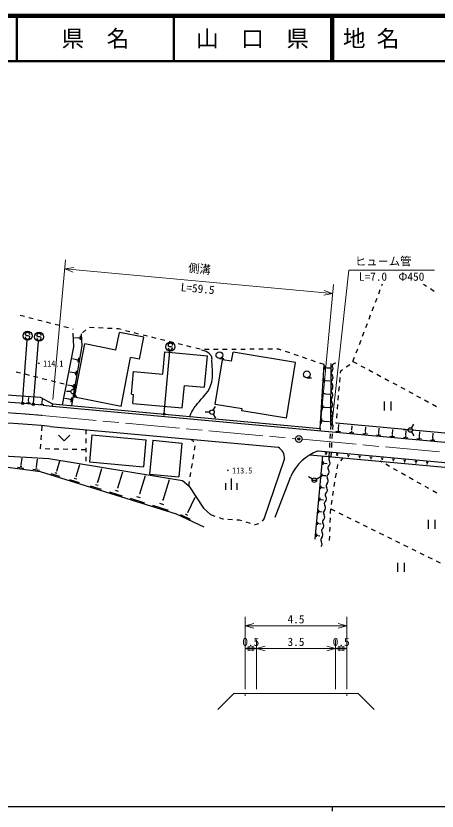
# Model space of a CAD drawing. Units: millimetres, scale not verified, with parts at other scales. Extents: x 40000 to 680000, y 20000 to 380000.
# Drawn here: x 298043 to 391214, y 204000 to 380000 of the extents above; entities that cross this region are included whole.
import ezdxf
from ezdxf.enums import TextEntityAlignment as Align

# ---------------------------------------------------------------- set-up
doc = ezdxf.new("R2010")
doc.units = ezdxf.units.MM
doc.header["$LTSCALE"] = 1000
doc.header["$PDMODE"] = 32
doc.header["$PDSIZE"] = 500
doc.linetypes.add('CHAIN', pattern=[18.5, 12, -1.5, 3.5, -1.5])
for name, color, linetype, lineweight in [('M-BGD', 7, 'Continuous', 25), ('M-BMK', 2, 'CHAIN', 13), ('M-BMK-SRVR', 3, 'Continuous', 25), ('M-STR-HTXT', 7, 'Continuous', 13), ('M-STR-STRC', 7, 'Continuous', 25), ('M-TTL', 2, 'Continuous', 140), ('M-TTL-BAND', 7, 'Continuous', 25), ('M-TTL-LINE', 7, 'Continuous', 50)]:
    doc.layers.add(name, color=color, linetype=linetype, lineweight=lineweight)
doc.layers.add('M-TTL-TXT', color=7, linetype='Continuous')
doc.styles.add('@ＭＳ ゴシック', font='')
doc.styles.add('ＭＳ ゴシック', font='')
doc.styles.get('@ＭＳ ゴシック').set_extended_font_data('@MS Gothic')
doc.styles.get('ＭＳ ゴシック').set_extended_font_data('MS Gothic')

msp = doc.modelspace()

# ---------------------------------------------------------------- linework, layer by layer
at = {"layer": 'M-BGD'}
for p, q in [((379002, 320362), (379123, 320680)), ((388887, 320114), (388223, 320550)), ((378292, 318493), (378647, 319428)), ((390558, 319016), (389723, 319565)), ((377582, 316623), (377937, 317558)), ((376872, 314753), (377227, 315688)), ((299956, 313434), (298987, 313682)), ((376162, 312884), (376517, 313819)), ((301893, 312939), (300924, 313186)), ((303831, 312443), (302862, 312691)), ((305769, 311948), (304800, 312195)), ((307706, 311452), (306737, 311700)), ((375452, 311014), (375807, 311949)), ((309644, 310957), (308675, 311204)), ((310742, 310676), (310613, 310709)), ((310843, 306760), (310696, 309810)), ((313530, 310508), (312762, 309868)), ((315337, 310979), (314338, 311029)), ((317334, 310878), (316336, 310928)), ((319332, 310777), (318333, 310828)), ((320184, 306036), (320957, 309961)), ((320705, 310708), (320331, 310727)), ((321312, 310558), (320705, 310708)), ((326353, 308898), (320957, 309961)), ((323253, 310076), (322282, 310317)), ((325194, 309595), (324223, 309836)), ((374742, 309144), (375097, 310079)), ((311872, 308718), (311002, 308655)), ((311874, 308689), (311870, 308747)), ((312110, 308620), (312093, 308850)), ((312365, 308291), (312298, 309211)), ((312713, 306956), (312516, 309663)), ((325388, 303993), (326353, 308898)), ((327135, 309113), (326165, 309354)), ((329076, 308632), (328106, 308872)), ((331017, 308150), (330047, 308391)), ((374032, 307275), (374387, 308209)), ((308317, 293925), (310843, 306760)), ((310379, 293736), (312713, 306956)), ((310998, 295614), (313316, 307388)), ((320184, 306036), (313316, 307388)), ((332959, 307668), (331988, 307909)), ((334900, 307187), (333929, 307428)), ((336841, 306705), (335870, 306946)), ((338782, 306224), (337812, 306465)), ((373322, 305405), (373677, 306340)), ((330518, 300670), (330975, 305649)), ((330975, 305649), (340436, 304779)), ((340772, 306153), (339772, 306148)), ((339795, 297809), (340436, 304779)), ((342772, 306164), (341772, 306159)), ((344772, 306175), (343772, 306170)), ((345746, 303574), (346069, 305548)), ((346772, 306186), (345772, 306181)), ((359885, 303288), (346069, 305548)), ((348772, 306197), (347772, 306192)), ((350772, 306208), (349772, 306203)), ((352772, 306219), (351772, 306214)), ((354772, 306230), (353772, 306225)), ((356184, 306238), (355772, 306236)), ((356741, 306048), (356184, 306238)), ((358633, 305402), (357687, 305725)), ((360526, 304756), (359580, 305079)), ((311447, 303913), (310568, 304068)), ((311442, 303884), (311453, 303942)), ((311657, 303758), (311698, 303988)), ((311826, 303372), (311989, 304292)), ((321300, 293586), (323425, 304379)), ((325388, 303993), (323425, 304379)), ((342158, 294028), (343772, 303897)), ((343067, 304155), (344067, 304155)), ((345746, 303574), (343772, 303897)), ((357868, 290952), (359885, 303288)), ((362419, 304110), (361473, 304433)), ((364312, 303464), (363365, 303787)), ((366205, 302818), (365258, 303141)), ((365357, 288680), (366205, 302818)), ((365357, 288680), (366205, 302818)), ((367685, 289491), (367793, 303098)), ((371105, 302297), (371934, 302856)), ((372611, 303535), (372967, 304470)), ((372611, 303535), (373492, 303060)), ((298068, 301239), (299038, 300995)), ((310921, 301016), (309999, 301179)), ((310916, 300986), (310926, 301046)), ((311138, 300856), (311179, 301093)), ((311312, 300458), (311480, 301407)), ((323587, 296287), (324045, 301266)), ((324045, 301266), (330518, 300670)), ((366390, 301741), (366440, 302562)), ((366614, 302037), (366626, 302242)), ((366824, 302101), (366827, 302153)), ((366825, 302127), (367535, 302084)), ((369840, 300948), (369885, 301474)), ((369885, 301474), (370276, 301738)), ((374372, 302586), (375252, 302111)), ((376132, 301636), (377012, 301161)), ((300007, 300750), (300977, 300506)), ((301947, 300261), (302916, 300017)), ((303886, 299772), (304856, 299528)), ((305825, 299283), (306795, 299039)), ((362408, 299913), (363408, 299913)), ((366218, 298861), (366271, 299757)), ((366462, 299184), (366475, 299407)), ((366690, 299254), (366694, 299310)), ((366692, 299282), (367513, 299233)), ((369674, 298955), (369757, 299951)), ((377892, 300686), (378772, 300211)), ((379652, 299736), (380532, 299262)), ((307765, 298795), (308734, 298550)), ((310390, 298090), (309425, 298261)), ((310384, 298060), (310395, 298121)), ((310613, 297925), (310656, 298169)), ((310793, 297515), (310965, 298493)), ((310959, 297268), (311459, 298134)), ((334856, 293242), (335313, 298221)), ((335313, 298221), (339795, 297809)), ((369507, 296962), (369590, 297958)), ((381412, 298787), (382292, 298312)), ((383172, 297837), (384052, 297362)), ((286959, 296737), (303393, 295592)), ((310209, 296835), (309209, 296835)), ((310959, 296402), (311459, 295536)), ((323587, 296287), (324085, 296241)), ((323902, 294249), (324085, 296241)), ((366040, 295905), (366099, 296877)), ((366305, 296255), (366320, 296498)), ((366554, 296332), (366557, 296393)), ((366556, 296362), (367489, 296306)), ((369340, 294969), (369423, 295965)), ((384932, 296887), (385812, 296412)), ((386693, 295938), (387573, 295463)), ((300409, 294406), (301226, 294330)), ((300734, 294582), (300939, 294563)), ((300830, 294779), (300881, 294774)), ((300856, 294776), (300924, 295513)), ((303379, 294057), (304196, 293981)), ((303393, 295592), (306107, 294129)), ((303704, 294233), (303909, 294214)), ((303800, 294430), (303851, 294425)), ((303825, 294428), (303894, 295165)), ((306107, 294129), (306061, 293631)), ((306107, 294129), (365357, 288680)), ((309853, 295136), (308845, 295314)), ((309848, 295104), (309859, 295167)), ((310083, 294965), (310127, 295217)), ((310268, 294543), (310446, 295550)), ((321300, 293586), (310998, 295614)), ((323902, 294249), (334856, 293242)), ((348079, 293060), (342158, 294028)), ((365858, 292872), (365921, 293923)), ((369173, 292976), (369256, 293972)), ((379510, 294647), (379510, 292647)), ((381010, 294647), (381010, 292647)), ((388453, 294988), (389333, 294513)), ((390213, 294038), (391093, 293563)), ((304071, 293828), (306061, 293631)), ((306061, 293631), (510199, 274857)), ((340912, 292281), (339912, 292281)), ((341662, 292714), (342162, 293580)), ((347999, 292566), (348079, 293060)), ((357868, 290952), (347999, 292566)), ((366145, 293250), (366161, 293513)), ((366413, 293333), (366417, 293398)), ((366415, 293366), (367466, 293303)), ((341662, 291848), (342162, 290982)), ((365672, 289758), (365740, 290890)), ((365980, 290166), (365997, 290448)), ((369006, 290982), (369089, 291979)), ((305649, 289150), (303656, 289319)), ((303805, 288170), (303878, 289168)), ((305649, 289150), (356027, 284516)), ((365357, 288680), (365311, 288182)), ((366270, 290255), (366274, 290325)), ((366272, 290290), (367441, 290220)), ((367685, 289491), (367623, 288493)), ((367685, 289491), (368134, 289463)), ((368134, 289463), (368072, 288465)), ((368912, 289859), (368922, 289986)), ((500906, 277720), (368912, 289859)), ((369371, 288561), (369463, 289557)), ((372359, 288287), (372450, 289282)), ((375346, 288012), (375437, 289008)), ((378333, 287737), (378425, 288733)), ((385538, 288786), (386038, 289652)), ((303658, 286176), (303731, 287173)), ((307493, 287190), (308743, 285940)), ((309993, 287190), (308743, 285940)), ((313479, 288429), (313486, 287430)), ((314866, 287298), (314317, 281323)), ((314866, 287298), (326816, 286199)), ((367562, 287495), (367500, 286497)), ((368011, 287467), (367949, 286469)), ((368827, 288109), (369823, 288018)), ((369224, 288324), (369473, 288301)), ((369340, 288564), (369402, 288559)), ((371815, 287835), (372811, 287743)), ((372211, 288049), (372460, 288026)), ((372327, 288289), (372390, 288284)), ((374802, 287560), (375798, 287468)), ((375199, 287774), (375447, 287751)), ((375315, 288015), (375377, 288009)), ((377790, 287285), (378785, 287193)), ((378186, 287500), (378435, 287477)), ((378302, 287740), (378364, 287734)), ((380777, 287010), (381773, 286919)), ((381173, 287225), (381422, 287202)), ((381290, 287465), (381352, 287460)), ((381321, 287462), (381412, 288458)), ((384788, 288353), (383788, 288353)), ((384161, 286950), (384410, 286927)), ((384277, 287191), (384339, 287185)), ((384308, 287188), (384400, 288183)), ((385538, 287920), (386038, 287054)), ((387264, 286916), (387327, 286910)), ((387295, 286913), (387387, 287909)), ((390283, 286638), (390374, 287634)), ((303512, 284185), (303585, 285178)), ((313494, 286430), (313502, 285430)), ((326816, 286199), (326266, 280224)), ((328309, 286061), (327623, 278593)), ((328309, 286061), (334782, 285466)), ((334782, 285466), (334095, 277998)), ((337406, 285701), (336727, 286291)), ((367438, 285498), (367377, 284500)), ((367887, 285471), (367826, 284473)), ((383764, 286736), (384760, 286644)), ((386752, 286461), (387748, 286369)), ((387148, 286675), (387397, 286653)), ((389739, 286186), (390735, 286094)), ((390135, 286401), (390384, 286378)), ((390252, 286641), (390314, 286635)), ((274354, 283932), (305336, 282010)), ((303516, 284185), (303512, 284185)), ((305515, 284141), (304515, 284163)), ((307515, 284098), (306515, 284120)), ((309514, 284055), (308514, 284077)), ((311514, 284012), (310514, 284034)), ((313513, 283969), (312513, 283990)), ((313510, 284430), (313517, 283430)), ((337527, 283879), (337678, 284867)), ((364899, 283701), (509787, 270376)), ((367315, 283502), (367253, 282504)), ((367764, 283475), (367702, 282476)), ((299198, 280611), (299401, 282129)), ((302598, 280219), (302824, 281916)), ((305336, 282010), (334905, 277147)), ((313525, 282430), (313533, 281430)), ((337224, 281902), (337375, 282890)), ((352950, 268705), (357432, 281872)), ((363078, 282864), (459906, 273959)), ((365848, 282609), (364171, 264166)), ((366370, 283314), (366867, 283268)), ((366545, 283173), (366669, 283161)), ((366596, 283042), (366573, 282793)), ((366580, 283044), (366611, 283041)), ((367253, 282504), (367702, 282476)), ((368859, 283085), (369357, 283039)), ((369034, 282944), (369159, 282932)), ((369085, 282813), (369062, 282564)), ((369070, 282815), (369101, 282812)), ((369901, 281524), (370415, 282189)), ((371349, 282856), (371846, 282811)), ((371524, 282715), (371648, 282703)), ((371575, 282584), (371552, 282336)), ((371559, 282586), (371590, 282583)), ((373838, 282627), (374336, 282582)), ((374013, 282486), (374138, 282474)), ((374064, 282356), (374041, 282107)), ((374049, 282357), (374080, 282354)), ((376328, 282398), (376825, 282353)), ((376503, 282257), (376627, 282245)), ((376554, 282127), (376531, 281878)), ((376538, 282128), (376569, 282125)), ((378817, 282169), (379315, 282124)), ((378992, 282028), (379117, 282016)), ((379043, 281898), (379020, 281649)), ((379027, 281899), (379059, 281896)), ((381306, 281941), (381804, 281895)), ((381482, 281799), (381606, 281787)), ((381533, 281669), (381510, 281420)), ((381517, 281670), (381548, 281667)), ((383796, 281712), (384294, 281666)), ((303457, 279091), (293048, 280479)), ((299794, 279832), (298419, 280015)), ((299324, 280244), (298981, 280290)), ((299241, 280605), (299155, 280616)), ((302735, 279820), (302361, 279870)), ((302645, 280213), (302551, 280226)), ((307076, 279266), (307770, 281498)), ((311391, 278076), (312210, 280709)), ((314317, 281323), (326266, 280224)), ((336922, 279925), (337073, 280913)), ((365987, 281380), (365923, 280671)), ((366140, 281098), (366124, 280921)), ((366312, 281015), (366308, 280971)), ((366310, 280993), (366873, 280942)), ((369090, 279763), (369235, 280662)), ((369235, 280662), (369289, 280733)), ((378968, 281255), (378655, 281431)), ((380710, 280273), (379839, 280764)), ((383971, 281570), (384096, 281558)), ((384022, 281440), (383999, 281191)), ((384006, 281441), (384038, 281438)), ((386285, 281483), (386783, 281437)), ((386461, 281341), (386585, 281330)), ((386512, 281211), (386489, 280962)), ((386496, 281212), (386527, 281209)), ((388775, 281254), (389273, 281208)), ((388950, 281112), (389075, 281101)), ((389001, 280982), (388978, 280733)), ((388985, 280983), (389017, 280980)), ((303247, 279371), (301750, 279571)), ((333567, 269723), (303457, 279091)), ((307728, 278024), (305834, 278613)), ((307165, 278718), (306692, 278866)), ((307135, 279247), (307017, 279284)), ((311459, 278055), (311323, 278098)), ((316129, 276767), (317081, 279828)), ((320626, 275544), (321721, 279065)), ((325447, 274233), (326696, 278247)), ((327623, 278593), (334095, 277998)), ((336620, 277948), (336771, 278936)), ((365742, 278680), (365678, 277981)), ((365893, 278402), (365877, 278228)), ((366061, 278321), (366057, 278277)), ((366059, 278299), (366607, 278249)), ((368773, 277788), (368932, 278776)), ((382452, 279291), (381581, 279782)), ((384195, 278309), (383324, 278800)), ((312140, 276651), (309966, 277328)), ((311494, 277448), (310950, 277617)), ((316206, 276743), (316052, 276791)), ((330617, 272827), (332030, 277369)), ((334905, 277147), (336317, 275971)), ((336317, 275971), (336468, 276959)), ((344489, 275111), (344489, 276611)), ((345739, 275111), (345739, 277611)), ((346989, 275111), (346989, 276611)), ((355396, 269091), (358871, 278058)), ((363630, 277497), (362764, 277997)), ((363563, 277247), (364563, 277247)), ((364496, 277497), (365362, 277997)), ((368456, 275814), (368615, 276801)), ((385937, 277328), (385066, 277818)), ((387679, 276346), (386808, 276837)), ((316981, 275145), (314507, 275915)), ((316246, 276052), (315627, 276245)), ((321589, 273711), (318793, 274581)), ((320758, 274736), (320059, 274954)), ((320713, 275517), (320539, 275571)), ((336317, 275971), (339533, 271029)), ((365497, 275991), (365435, 275302)), ((365646, 275717), (365630, 275545)), ((365812, 275637), (365808, 275594)), ((365810, 275615), (366343, 275567)), ((368139, 273839), (368297, 274826)), ((389422, 275364), (388551, 275855)), ((391164, 274382), (390293, 274873)), ((326529, 272174), (323389, 273151)), ((325596, 273326), (324811, 273570)), ((325546, 274202), (325349, 274263)), ((330727, 272793), (330507, 272861)), ((336077, 270106), (337681, 273485)), ((365254, 273312), (365192, 272633)), ((365400, 273042), (365385, 272872)), ((365564, 272963), (365560, 272920)), ((365562, 272942), (366079, 272894)), ((367822, 271864), (367980, 272852)), ((331826, 270526), (328316, 271618)), ((330783, 271813), (329905, 272086)), ((339658, 266831), (333567, 269723)), ((336634, 268543), (334514, 269550)), ((336091, 269451), (335561, 269702)), ((336144, 270075), (336011, 270138)), ((339533, 271029), (341102, 269618)), ((341102, 269618), (342048, 269293)), ((365011, 270643), (364950, 269974)), ((365155, 270377), (365140, 270210)), ((365317, 270299), (365313, 270257)), ((365315, 270278), (365817, 270232)), ((367639, 269876), (367674, 270876)), ((367674, 270876), (368571, 270434)), ((369468, 269991), (370365, 269549)), ((342994, 268969), (343768, 268703)), ((343768, 268703), (343949, 268690)), ((344946, 268618), (345944, 268546)), ((346941, 268474), (347442, 268438)), ((347442, 268438), (347920, 268299)), ((348880, 268020), (349841, 267741)), ((350966, 267415), (351756, 267664)), ((352579, 268137), (352950, 268705)), ((364769, 267984), (364709, 267326)), ((364911, 267722), (364896, 267557)), ((365070, 267645), (365067, 267604)), ((365068, 267625), (365555, 267581)), ((367568, 267878), (367603, 268877)), ((371262, 269107), (372159, 268665)), ((373056, 268223), (373953, 267781)), ((389248, 268492), (389248, 266492)), ((390748, 268492), (390748, 266492)), ((350801, 267463), (350966, 267415)), ((367497, 265879), (367532, 266878)), ((374850, 267339), (375747, 266896)), ((376643, 266454), (377540, 266012)), ((364528, 265335), (364470, 264687)), ((364668, 265077), (364654, 264915)), ((364825, 265002), (364821, 264961)), ((364823, 264982), (365295, 264939)), ((367426, 263880), (367461, 264880)), ((378437, 265570), (379334, 265128)), ((380231, 264686), (381128, 264244)), ((382025, 263801), (382922, 263359)), ((383819, 262917), (384716, 262475)), ((385613, 262033), (386510, 261591)), ((387407, 261149), (388304, 260706)), ((382441, 258962), (382441, 256962)), ((383941, 258962), (383941, 256962)), ((389201, 260264), (390098, 259822)), ((390995, 259380), (391892, 258938))]:
    msp.add_line(p, q, dxfattribs=at)
for centre, radius in [((343067, 304905), 750), ((362408, 300663), 750), ((310709, 296835), 500), ((341412, 292281), 500), ((385288, 288353), 500), ((364063, 277247), 500)]:
    msp.add_circle(centre, radius, dxfattribs=at)
for centre, radius, start, end in [((368739, 302386), 725, 85.08634, 172.29198), ((368530, 300972), 725, 135.91893, 223.12457), ((367489, 301981), 725, 315.91893, 43.12457), ((368514, 298972), 725, 135.91893, 223.12457), ((367472, 299981), 725, 315.91893, 43.12457), ((368497, 296972), 725, 135.91893, 223.12457), ((367455, 297981), 725, 315.91893, 43.12457), ((367439, 295981), 725, 315.91893, 43.12457), ((279180, 42683), 252376, 84.33998, 91.9034), ((368480, 294972), 725, 135.91893, 223.12457), ((367422, 293981), 725, 315.91893, 43.12457), ((368464, 292972), 725, 135.91893, 223.12457), ((367405, 291981), 725, 315.91893, 43.12457), ((368447, 290973), 725, 135.91893, 223.12457), ((367389, 289981), 725, 315.91893, 43.12457), ((282757, 42591), 247612, 85.15834, 92.72178), ((354885, 282215), 2569, 352.32871, 63.62324), ((368189, 274145), 10106, 109.00113, 157.21665), ((367951, 281941), 725, 130.76422, 217.96986), ((367755, 279951), 725, 130.76422, 217.96986), ((366808, 281049), 725, 310.76422, 37.96986), ((367559, 277960), 725, 130.76422, 217.96986), ((366612, 279059), 725, 310.76422, 37.96986), ((367362, 275970), 725, 130.76422, 217.96986), ((366416, 277068), 725, 310.76422, 37.96986), ((366219, 275078), 725, 310.76422, 37.96986), ((367166, 273980), 725, 130.76422, 217.96986), ((366023, 273088), 725, 310.76422, 37.96986), ((366970, 271989), 725, 130.76422, 217.96986), ((365827, 271097), 725, 310.76422, 37.96986), ((366773, 269999), 725, 130.76422, 217.96986), ((365630, 269107), 725, 310.76422, 37.96986), ((366577, 268009), 725, 130.76422, 217.96986), ((365434, 267117), 725, 310.76422, 37.96986), ((366381, 266018), 725, 130.76422, 217.96986), ((366184, 264028), 725, 130.76422, 217.96986), ((365238, 265126), 725, 310.76422, 37.96986), ((365041, 263136), 725, 310.76422, 37.96986)]:
    msp.add_arc(centre, radius, start, end, dxfattribs=at)
msp.add_open_spline([(336496, 291334), (336908, 292238), (337052, 292533), (337510, 293242), (338029, 294045), (338447, 294404), (339050, 295147), (339604, 295829), (340015, 296140), (340469, 296891), (340918, 297631), (341148, 298079), (341361, 298918), (341573, 299749), (341502, 300250), (341524, 301107), (341548, 302058), (341446, 302589), (341402, 303540), (341385, 303920), (341485, 304153), (341361, 304513), (341254, 304824), (341098, 304960), (340875, 305202), (340367, 305755), (339910, 305793), (339132, 306013)], degree=3, knots=[0, 0, 0, 0, 1, 1, 1, 2, 2, 2, 3, 3, 3, 4, 4, 4, 5, 5, 5, 6, 6, 6, 7, 7, 7, 8, 8, 8, 9, 9, 9, 9], dxfattribs=at)
at = {"layer": 'M-BMK'}
for p, q in [((303863, 291573), (359877, 286422)), ((361371, 286285), (459457, 277264))]:
    msp.add_line(p, q, dxfattribs=at)
msp.add_arc((280968, 42624), 250000, 84.74546, 94.42837, dxfattribs=at)
at = {"layer": 'M-BMK-SRVR'}
msp.add_circle((360624, 286353), 750, dxfattribs=at)
msp.add_point((360624, 286353), dxfattribs=at)
at = {"layer": 'M-STR-HTXT'}
for p, q in [((306198, 295124), (309037, 325994)), ((310825, 324341), (308854, 324003)), ((368104, 318553), (308854, 324003)), ((308854, 324003), (310730, 323310)), ((371658, 323714), (367909, 289477)), ((371658, 323714), (390658, 323714)), ((365448, 289675), (368287, 320545)), ((368104, 318553), (366228, 319246)), ((366133, 318215), (368104, 318553)), ((348750, 231000), (348750, 247000)), ((371250, 231000), (371250, 247000)), ((350682, 245518), (348750, 245000)), ((348750, 245000), (371250, 245000)), ((348750, 245000), (350682, 244482)), ((371250, 245000), (369318, 245518)), ((369318, 244482), (371250, 245000)), ((351250, 231000), (351250, 242000)), ((368750, 231000), (368750, 242000)), ((350682, 240518), (348750, 240000)), ((348750, 240000), (351250, 240000)), ((348750, 240000), (350682, 239482)), ((351250, 240000), (349318, 240518)), ((349318, 239482), (351250, 240000)), ((353182, 240518), (351250, 240000)), ((351250, 240000), (368750, 240000)), ((351250, 240000), (353182, 239482)), ((368750, 240000), (366818, 240518)), ((366818, 239482), (368750, 240000)), ((370682, 240518), (368750, 240000)), ((368750, 240000), (371250, 240000)), ((368750, 240000), (370682, 239482)), ((371250, 240000), (369318, 240518)), ((369318, 239482), (371250, 240000)), ((346250, 230000), (342714, 226464)), ((348750, 230000), (346250, 230000)), ((348750, 230000), (348750, 229500)), ((348750, 230000), (351250, 230000)), ((351250, 230000), (368750, 230000)), ((368750, 230000), (371250, 230000)), ((371250, 230000), (371250, 229500)), ((371250, 230000), (373750, 230000)), ((373750, 230000), (377286, 226464))]:
    msp.add_line(p, q, dxfattribs=at)
at = {"layer": 'M-STR-STRC'}
for p, q in [((299524, 294387), (300542, 308200)), ((300221, 309338), (300121, 309456)), ((300466, 309198), (300221, 309338)), ((300766, 309196), (300466, 309198)), ((301011, 309084), (300766, 309196)), ((301117, 308948), (301011, 309084)), ((302761, 309121), (302662, 309239)), ((303006, 308982), (302761, 309121)), ((303307, 308979), (303006, 308982)), ((303552, 308868), (303307, 308979)), ((303658, 308731), (303552, 308868)), ((301924, 294182), (303073, 307984)), ((331816, 306932), (331717, 307050)), ((332061, 306792), (331816, 306932)), ((332362, 306790), (332061, 306792)), ((332607, 306678), (332362, 306790)), ((332713, 306542), (332607, 306678)), ((330851, 292004), (332120, 305795))]:
    msp.add_line(p, q, dxfattribs=at)
for centre, radius in [((300616, 309197), 1000), ((303156, 308981), 1000), ((332211, 306791), 1000), ((299513, 294238), 150), ((299513, 294238), 120), ((299513, 294238), 90), ((299513, 294238), 60), ((299513, 294238), 30), ((301911, 294032), 150), ((301911, 294032), 120), ((301911, 294032), 90), ((301911, 294032), 60), ((301911, 294032), 30), ((330838, 291854), 150), ((330838, 291854), 120), ((330838, 291854), 90), ((330838, 291854), 60), ((330838, 291854), 30)]:
    msp.add_circle(centre, radius, dxfattribs=at)
for centre, start, end in [((300621, 309452), 359.55488, 179.55488), ((300617, 308952), 179.55488, 359.55488), ((303158, 308735), 179.55488, 359.55488), ((303162, 309235), 359.55488, 179.55488), ((332213, 306546), 179.55488, 359.55488), ((332217, 307046), 359.55488, 179.55488)]:
    msp.add_arc(centre, 500, start, end, dxfattribs=at)
for p in [(299513, 294238), (301911, 294032), (330838, 291854)]:
    msp.add_point(p, dxfattribs=at)
at = {"layer": 'M-TTL'}
msp.add_line((680000, 380000), (40000, 380000), dxfattribs=at)
at = {"layer": 'M-TTL-BAND'}
for p, q in [((40000, 205000), (579000, 205000)), ((368000, 205000), (368000, 204000))]:
    msp.add_line(p, q, dxfattribs=at)
at = {"layer": 'M-TTL-LINE'}
for p, q in [((298250, 380000), (298250, 370000)), ((333000, 380000), (333000, 370000)), ((367750, 380000), (367750, 370000)), ((368250, 380000), (368250, 370000)), ((40000, 370000), (680000, 370000))]:
    msp.add_line(p, q, dxfattribs=at)

# ---------------------------------------------------------------- texts
at = {"layer": 'M-BGD', "style": 'ＭＳ ゴシック'}
for s, p in [('・114.1', (302211, 303062)), ('・113.5', (344008, 279384))]:
    msp.add_text(s, height=1320, dxfattribs=at).set_placement(p, align=Align.MIDDLE_LEFT)
at = {"layer": 'M-STR-HTXT', "style": 'ＭＳ ゴシック'}
msp.add_text('ヒュ－ム管', height=1833, dxfattribs=at).set_placement((373033, 324214), align=Align.BOTTOM_LEFT)
msp.add_text('側溝', height=1833, rotation=354.805, dxfattribs=at).set_placement((338521, 322564), align=Align.BOTTOM_CENTER)
msp.add_text('L=7.0\u3000Φ450', height=1833, dxfattribs=at).set_placement((381158, 323214), align=Align.TOP_CENTER)
at = {"layer": 'M-STR-HTXT', "style": '@ＭＳ ゴシック'}
msp.add_text('L=59.5', height=1833, rotation=354.805, dxfattribs=at).set_placement((338340, 320572), align=Align.TOP_CENTER)
at = {"layer": 'M-STR-HTXT', "style": 'ＭＳ ゴシック'}
for s, p in [('4.5', (360000, 245000)), ('0.5', (350000, 240000)), ('3.5', (360000, 240000)), ('0.5', (370000, 240000))]:
    msp.add_text(s, height=1833, dxfattribs=at).set_placement(p, align=Align.BOTTOM_CENTER)
at = {"layer": 'M-TTL-TXT', "style": 'ＭＳ ゴシック'}
for s, p in [('県\u3000名', (315625, 375000)), ('山\u3000口\u3000県', (350375, 375000))]:
    msp.add_text(s, height=3666, dxfattribs=at).set_placement(p, align=Align.MIDDLE_CENTER)
msp.add_text('地 名', height=3666, dxfattribs=at).set_placement((370380, 375000), align=Align.MIDDLE_LEFT)

doc.saveas('drawing.dxf')
